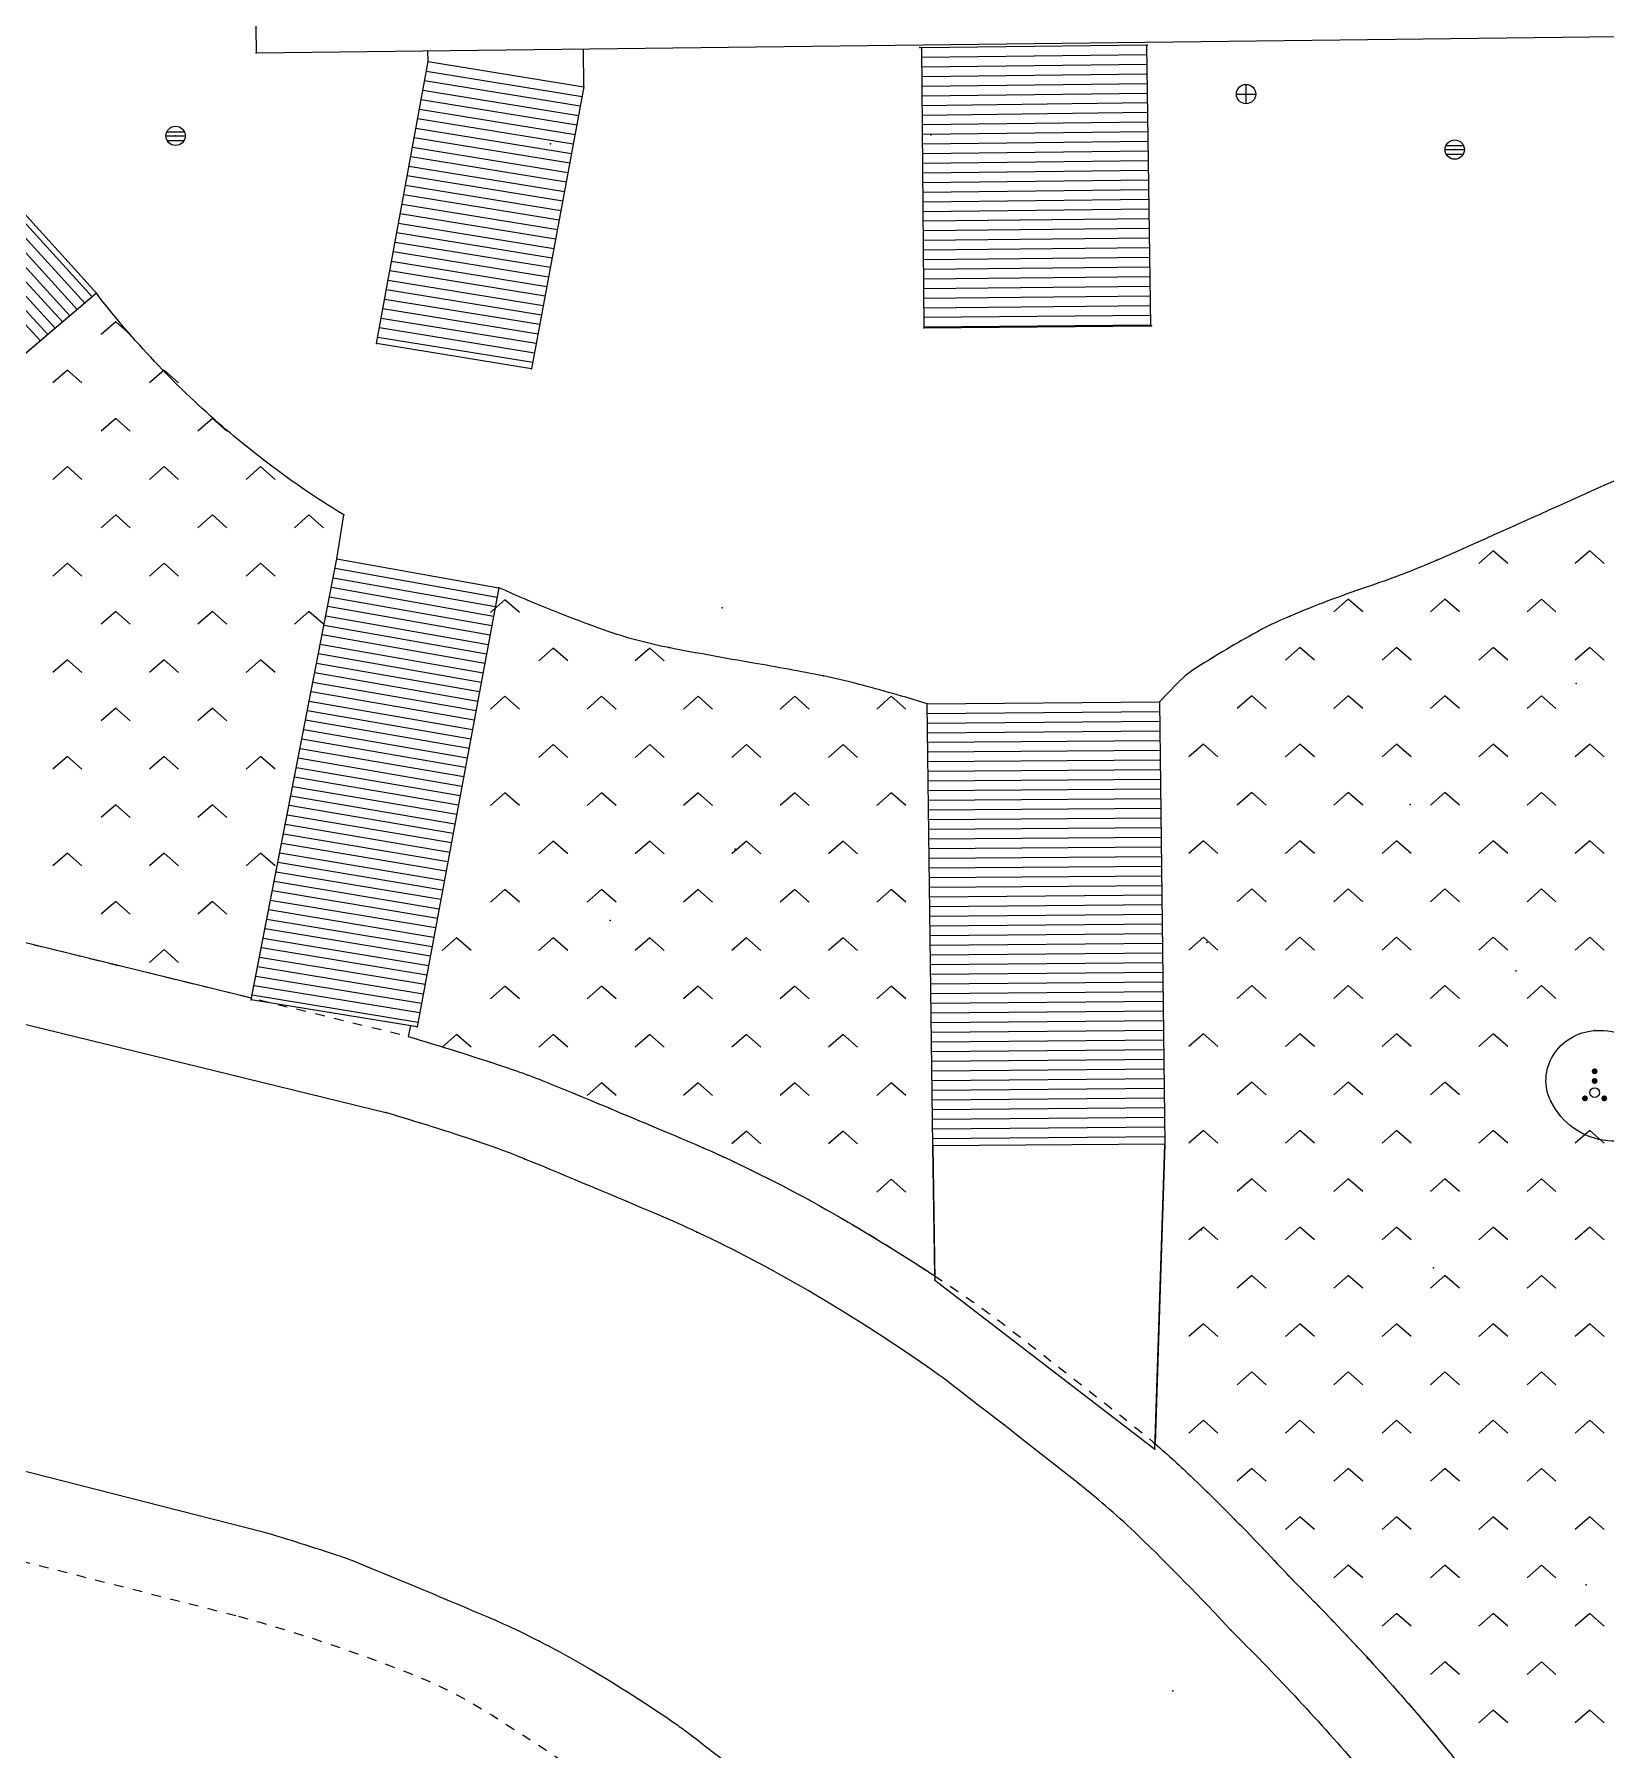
# Model space of a CAD drawing. Extents: x 940 to 1495, y 832 to 1212.
# Drawn here: x 1288 to 1369.3, y 997.2 to 1086 of the extents above; entities that cross this region are included whole.
import ezdxf

# ---------------------------------------------------------------- set-up
doc = ezdxf.new("R2010")
doc.units = 0
doc.header["$LTSCALE"] = 0.5
doc.header["$PDSIZE"] = 0.2
doc.linetypes.add('X6', pattern=[2, 1, -1])
doc.layers.get('0').update_dxf_attribs({"linetype": 'CONTINUOUS'})
doc.layers.add('ASSIST', color=7, linetype='CONTINUOUS', plot=False)
for name, color, linetype in [('COMPONENT', 4, 'CONTINUOUS'), ('DLSS', 4, 'CONTINUOUS'), ('JMD', 6, 'CONTINUOUS'), ('SXSS', 5, 'CONTINUOUS'), ('ZBTZ', 3, 'CONTINUOUS'), ('ZDH', 1, 'CONTINUOUS')]:
    doc.layers.add(name, color=color, linetype=linetype)
doc.linetypes.add('1161', pattern='A,0,[149,AAA.SHX,S=0.15,R=0,X=0,Y=0],-1.6', length=1.6)

# ---------------------------------------------------------------- blocks, each defined once
blk = doc.blocks.new('gcbj0103')
for p, q in [((-1, 0), (1, 0)), ((-0.9, 0.43), (0.9, 0.43)), ((-0.88, -0.47), (0.88, -0.47))]:
    blk.add_line(p, q)
blk.add_circle((0, 0), 1)
blk = doc.blocks.new('gcbj0102')
for p, q in [((-1, 0), (1, 0)), ((0, -1), (0, 1))]:
    blk.add_line(p, q)
blk.add_circle((0, 0), 1)
blk = doc.blocks.new('gc160')
at = {"const_width": 0.3}
for points in [[(-0.15, 2.2, 1), (0.15, 2.2, 1)], [(-0.15, 1.2, 1), (0.15, 1.2, 1)], [(-1.15, -0.6, 1), (-0.85, -0.6, 1)], [(0.85, -0.6, 1), (1.15, -0.6, 1)]]:
    blk.add_lwpolyline(points, format="xyb", close=True, dxfattribs=at)
blk.add_circle((0, 0), 0.5)
blk = doc.blocks.new('gc211')
for p, q in [((0, 0), (-1.5, -1.32)), ((1.5, -1.32), (0, 0))]:
    blk.add_line(p, q)

msp = doc.modelspace()

# ---------------------------------------------------------------- linework, layer by layer
at = {"layer": 'ASSIST', "linetype": 'Continuous', "flags": 128}
for points in [[(1345.762, 1070.9), (1345.557, 1085.436), (1333.89, 1085.286), (1334.025, 1070.791)], [(1305.694, 1069.983), (1308.359, 1084.582), (1316.42, 1083.27), (1313.713, 1068.679)], [(1291.191, 1072.588), (1262.011, 1047.789), (1255.543, 1053.487), (1285.443, 1078.947)], [(1299.208, 1036.017), (1303.64, 1058.845), (1312.022, 1057.348), (1307.794, 1034.615)], [(1334.476, 1028.45), (1334.191, 1051.344), (1346.223, 1051.441), (1346.483, 1028.547)]]:
    msp.add_lwpolyline(points, close=True, dxfattribs=at)
at = {"layer": 'DLSS', "linetype": 'X6', "flags": 128}
for points in [[(1274.357, 1042.199), (1307.146, 1034.174)], [(1269.813, 1011.421), (1298.625, 1004.093)]]:
    msp.add_lwpolyline(points, dxfattribs=at)
for points in [[(1307.335, 1034.118, -0.008647), (1312.263, 1032.565, -0.016915), (1314.932, 1031.572, -0.002751), (1321.915, 1028.654, -0.009621), (1324.023, 1027.712, -0.022405), (1330.1, 1024.513, -0.019846), (1336.556, 1020.384, -0.012212), (1338.24, 1019.148, -0.002864), (1344.621, 1014.162, -0.024552), (1347.945, 1011.258, -0.014324), (1352.918, 1006.18, -0.014324)], [(1352.791, 1006.305, -0.019154), (1359.492, 999.133, -0.026107), (1364.036, 993.291, -0.002437), (1366.701, 989.427, 0.005847), (1367.758, 987.916, 0.013063), (1370.619, 984.142, 0.015681), (1373.128, 981.199, 0.046552), (1374.464, 979.979, 0.036869), (1376.681, 978.546, 0.043904), (1377.311, 978.27, 0.014235), (1381.231, 977.075, 0.060989), (1383.426, 976.753, 0.043174), (1387.246, 976.992, 0.043174)], [(1298.54, 1004.116, -0.027113), (1307.452, 1001.138, -0.047867), (1311.673, 998.981, -0.008963), (1320.307, 993.25, -0.014737), (1325.252, 989.619, -0.028527), (1326.606, 988.431, -0.013099), (1329.948, 984.969, -0.013099)]]:
    msp.add_lwpolyline(points, format="xyb", dxfattribs=at)
at = {"layer": 'JMD', "linetype": 'Continuous'}
for p, q in [((1345.557, 1085.436), (1333.89, 1085.286)), ((1333.89, 1085.286), (1334.025, 1070.791)), ((1345.762, 1070.9), (1345.557, 1085.436)), ((1305.694, 1069.983), (1308.359, 1084.582)), ((1308.359, 1084.582), (1316.42, 1083.27)), ((1345.564, 1084.936), (1333.895, 1084.787)), ((1345.571, 1084.436), (1333.899, 1084.289)), ((1308.179, 1083.598), (1316.238, 1082.287)), ((1308.269, 1084.09), (1316.329, 1082.778)), ((1316.42, 1083.27), (1313.713, 1068.679)), ((1345.578, 1083.936), (1333.904, 1083.79)), ((1345.585, 1083.436), (1333.909, 1083.292)), ((1308, 1082.615), (1316.055, 1081.304)), ((1308.09, 1083.106), (1316.146, 1081.795)), ((1345.592, 1082.936), (1333.913, 1082.793)), ((1345.599, 1082.436), (1333.918, 1082.295)), ((1307.82, 1081.631), (1315.873, 1080.32)), ((1307.91, 1082.123), (1315.964, 1080.812)), ((1345.606, 1081.936), (1333.923, 1081.796)), ((1307.641, 1080.647), (1315.69, 1079.337)), ((1307.73, 1081.139), (1315.782, 1079.829)), ((1345.613, 1081.436), (1333.927, 1081.298)), ((1345.62, 1080.936), (1333.932, 1080.799)), ((1307.551, 1080.155), (1315.599, 1078.846)), ((1345.628, 1080.436), (1333.936, 1080.301)), ((1345.635, 1079.937), (1333.941, 1079.802)), ((1307.371, 1079.171), (1315.417, 1077.862)), ((1307.461, 1079.663), (1315.508, 1078.354)), ((1345.642, 1079.437), (1333.946, 1079.304)), ((1345.649, 1078.937), (1333.95, 1078.805)), ((1290.205, 1071.75), (1284.432, 1078.086)), ((1290.586, 1072.074), (1284.823, 1078.419)), ((1290.967, 1072.397), (1285.213, 1078.751)), ((1307.192, 1078.188), (1315.234, 1076.879)), ((1307.282, 1078.68), (1315.326, 1077.371)), ((1345.656, 1078.437), (1333.955, 1078.306)), ((1345.663, 1077.937), (1333.96, 1077.808)), ((1289.062, 1070.778), (1283.261, 1077.089)), ((1289.443, 1071.102), (1283.652, 1077.422)), ((1289.824, 1071.426), (1284.042, 1077.754)), ((1307.012, 1077.204), (1315.052, 1075.896)), ((1307.102, 1077.696), (1315.143, 1076.388)), ((1345.67, 1077.437), (1333.964, 1077.309)), ((1288.3, 1070.131), (1282.48, 1076.424)), ((1288.681, 1070.455), (1282.871, 1076.757)), ((1306.833, 1076.22), (1314.87, 1074.913)), ((1306.922, 1076.712), (1314.961, 1075.404)), ((1345.677, 1076.937), (1333.969, 1076.811)), ((1345.684, 1076.437), (1333.974, 1076.312)), ((1306.743, 1075.728), (1314.778, 1074.421)), ((1345.691, 1075.937), (1333.978, 1075.814)), ((1345.698, 1075.437), (1333.983, 1075.315)), ((1306.563, 1074.745), (1314.596, 1073.438)), ((1306.653, 1075.236), (1314.687, 1073.93)), ((1345.705, 1074.937), (1333.988, 1074.817)), ((1345.712, 1074.437), (1333.992, 1074.318)), ((1306.384, 1073.761), (1314.413, 1072.455)), ((1306.473, 1074.253), (1314.505, 1072.946)), ((1345.719, 1073.937), (1333.997, 1073.82)), ((1291.191, 1072.588), (1262.011, 1047.789)), ((1306.204, 1072.777), (1314.231, 1071.472)), ((1306.294, 1073.269), (1314.322, 1071.963)), ((1345.726, 1073.437), (1334.001, 1073.321)), ((1345.733, 1072.937), (1334.006, 1072.822)), ((1306.024, 1071.793), (1314.049, 1070.488)), ((1306.114, 1072.285), (1314.14, 1070.98)), ((1345.74, 1072.437), (1334.011, 1072.324)), ((1345.747, 1071.937), (1334.015, 1071.825)), ((1305.845, 1070.81), (1313.866, 1069.505)), ((1305.935, 1071.301), (1313.957, 1069.997)), ((1345.754, 1071.437), (1334.02, 1071.327)), ((1345.761, 1070.937), (1334.025, 1070.828)), ((1305.755, 1070.318), (1313.775, 1069.014)), ((1299.208, 1036.017), (1303.64, 1058.845)), ((1303.64, 1058.845), (1312.022, 1057.348)), ((1303.449, 1057.863), (1311.84, 1056.37)), ((1303.545, 1058.354), (1311.931, 1056.859)), ((1303.259, 1056.882), (1311.658, 1055.393)), ((1303.354, 1057.372), (1311.749, 1055.882)), ((1312.022, 1057.348), (1307.794, 1034.615)), ((1303.068, 1055.9), (1311.477, 1054.415)), ((1303.164, 1056.391), (1311.567, 1054.904)), ((1302.878, 1054.918), (1311.295, 1053.438)), ((1302.973, 1055.409), (1311.386, 1053.926)), ((1302.687, 1053.937), (1311.113, 1052.46)), ((1302.782, 1054.427), (1311.204, 1052.949)), ((1302.592, 1053.446), (1311.022, 1051.971)), ((1302.401, 1052.464), (1310.84, 1050.994)), ((1302.496, 1052.955), (1310.931, 1051.482)), ((1302.211, 1051.482), (1310.658, 1050.016)), ((1302.306, 1051.973), (1310.749, 1050.505)), ((1334.191, 1051.344), (1346.223, 1051.441)), ((1334.476, 1028.45), (1334.191, 1051.344)), ((1346.223, 1051.441), (1346.483, 1028.547)), ((1302.02, 1050.501), (1310.477, 1049.039)), ((1302.115, 1050.992), (1310.567, 1049.527)), ((1334.197, 1050.844), (1346.229, 1050.941)), ((1334.203, 1050.344), (1346.234, 1050.441)), ((1301.829, 1049.519), (1310.295, 1048.061)), ((1301.925, 1050.01), (1310.386, 1048.55)), ((1334.21, 1049.844), (1346.24, 1049.941)), ((1301.734, 1049.028), (1310.204, 1047.572)), ((1334.216, 1049.344), (1346.246, 1049.441)), ((1334.222, 1048.844), (1346.251, 1048.941)), ((1301.544, 1048.047), (1310.022, 1046.595)), ((1301.639, 1048.537), (1310.113, 1047.083)), ((1334.228, 1048.344), (1346.257, 1048.441)), ((1334.235, 1047.844), (1346.263, 1047.941)), ((1301.353, 1047.065), (1309.84, 1045.617)), ((1301.448, 1047.556), (1309.931, 1046.106)), ((1334.241, 1047.344), (1346.268, 1047.441)), ((1334.247, 1046.844), (1346.274, 1046.941)), ((1301.162, 1046.083), (1309.658, 1044.639)), ((1301.258, 1046.574), (1309.749, 1045.128)), ((1334.253, 1046.344), (1346.28, 1046.441)), ((1334.259, 1045.844), (1346.285, 1045.941)), ((1300.972, 1045.102), (1309.477, 1043.662)), ((1301.067, 1045.592), (1309.567, 1044.151)), ((1334.266, 1045.344), (1346.291, 1045.441)), ((1300.876, 1044.611), (1309.386, 1043.173)), ((1334.272, 1044.845), (1346.297, 1044.942)), ((1334.278, 1044.345), (1346.302, 1044.442)), ((1300.686, 1043.629), (1309.204, 1042.195)), ((1300.781, 1044.12), (1309.295, 1042.684)), ((1334.284, 1043.845), (1346.308, 1043.942)), ((1334.291, 1043.345), (1346.314, 1043.442)), ((1300.495, 1042.647), (1309.022, 1041.218)), ((1300.591, 1043.138), (1309.113, 1041.707)), ((1334.297, 1042.845), (1346.32, 1042.942)), ((1334.303, 1042.345), (1346.325, 1042.442)), ((1300.305, 1041.666), (1308.84, 1040.24)), ((1300.4, 1042.157), (1308.931, 1040.729)), ((1334.309, 1041.845), (1346.331, 1041.942)), ((1300.114, 1040.684), (1308.658, 1039.263)), ((1300.209, 1041.175), (1308.749, 1039.751)), ((1334.315, 1041.345), (1346.337, 1041.442)), ((1334.322, 1040.845), (1346.342, 1040.942)), ((1300.019, 1040.193), (1308.567, 1038.774)), ((1334.328, 1040.345), (1346.348, 1040.442)), ((1334.334, 1039.845), (1346.354, 1039.942)), ((1299.828, 1039.212), (1308.386, 1037.796)), ((1299.924, 1039.702), (1308.477, 1038.285)), ((1334.34, 1039.345), (1346.359, 1039.442)), ((1334.347, 1038.845), (1346.365, 1038.942)), ((1299.638, 1038.23), (1308.204, 1036.819)), ((1299.733, 1038.721), (1308.295, 1037.308)), ((1334.353, 1038.345), (1346.371, 1038.442)), ((1299.447, 1037.248), (1308.022, 1035.841)), ((1299.542, 1037.739), (1308.113, 1036.33)), ((1334.359, 1037.845), (1346.376, 1037.942)), ((1334.365, 1037.345), (1346.382, 1037.442)), ((1299.256, 1036.267), (1307.84, 1034.864)), ((1299.352, 1036.757), (1307.931, 1035.352)), ((1334.371, 1036.845), (1346.388, 1036.942)), ((1334.378, 1036.345), (1346.393, 1036.442)), ((1334.384, 1035.845), (1346.399, 1035.942)), ((1334.39, 1035.345), (1346.405, 1035.442)), ((1334.396, 1034.845), (1346.41, 1034.942)), ((1334.403, 1034.345), (1346.416, 1034.442)), ((1334.409, 1033.845), (1346.422, 1033.942)), ((1334.415, 1033.345), (1346.427, 1033.442)), ((1334.421, 1032.845), (1346.433, 1032.942)), ((1334.428, 1032.345), (1346.439, 1032.442)), ((1334.434, 1031.846), (1346.444, 1031.943)), ((1334.44, 1031.346), (1346.45, 1031.443)), ((1334.446, 1030.846), (1346.456, 1030.943)), ((1334.452, 1030.346), (1346.461, 1030.443)), ((1334.459, 1029.846), (1346.467, 1029.943)), ((1334.465, 1029.346), (1346.473, 1029.443)), ((1334.471, 1028.846), (1346.479, 1028.943))]:
    msp.add_line(p, q, dxfattribs=at)
at = {"layer": 'JMD', "linetype": 'Continuous', "flags": 128}
for points in [[(1298.439, 1165.505), (1299.459, 1085.039), (1379.986, 1086.001), (1378.968, 1166.442)], [(1334.476, 1028.45), (1334.582, 1021.51), (1345.976, 1012.75), (1346.483, 1028.547)]]:
    msp.add_lwpolyline(points, close=True, dxfattribs=at)
for points in [[(1308.359, 1084.582), (1308.352, 1085.145)], [(1316.42, 1083.27), (1316.396, 1085.241)]]:
    msp.add_lwpolyline(points, dxfattribs=at)
at = {"layer": 'SXSS', "linetype": 'Continuous'}
for p, q in [((1273.379, 1038.205, 8.553), (1306.168, 1030.18, 8.537)), ((1270.935, 1015.831, 8.57), (1299.747, 1008.503, 10.489))]:
    msp.add_line(p, q, dxfattribs=at)
at = {"layer": 'SXSS', "linetype": 'Continuous', "flags": 128}
for points in [[(1349.902, 1003.391, 0.014324), (1345.094, 1008.301, 0.024552), (1342.073, 1010.94, 0.002864), (1335.729, 1015.897, 0.012212), (1334.207, 1017.014, 0.019846), (1328.026, 1020.967, 0.022405), (1322.274, 1023.995, 0.009621), (1320.311, 1024.873, 0.002751), (1313.369, 1027.773, 0.016915), (1310.961, 1028.67, 0.008647), (1306.168, 1030.18)], [(1299.747, 1008.503, -0.008647), (1303.794, 1007.228, -0.016915), (1304.769, 1006.865, -0.002751), (1311.481, 1004.061, -0.009621), (1312.65, 1003.538, -0.022405), (1316.61, 1001.453, -0.019846), (1321.28, 998.467, -0.012212), (1321.912, 998.003, -0.002864), (1328.051, 993.205, -0.024552), (1329.401, 992.026, -0.014324), (1333.303, 988.042, 0.008647)], [(1349.902, 1003.391, -0.019154), (1356.389, 996.449, -0.026107), (1360.669, 990.944, -0.002437), (1363.312, 987.113, 0.005847), (1364.424, 985.524, 0.013063), (1367.414, 981.579, 0.015681), (1370.09, 978.44, 0.046552), (1371.989, 976.705, 0.036869), (1374.714, 974.944, 0.043904), (1376.003, 974.38, 0.014235), (1380.146, 973.117, 0.060989), (1383.328, 972.65, 0.043174), (1387.854, 972.933)]]:
    msp.add_lwpolyline(points, format="xyb", dxfattribs=at)
at = {"layer": 'ZBTZ', "linetype": 'Continuous', "flags": 128}
for points in [[(1303.64, 1058.845), (1303.999, 1061.112, -0.021227), (1300.667, 1063.343, -0.021227), (1297.537, 1065.848, -0.024539), (1294.199, 1069.062, -0.024539), (1291.191, 1072.588), (1262.392, 1048.113), (1262.193, 1047.943, 0.059731), (1266.379, 1045.247, 0.045052), (1274.488, 1042.167), (1299.227, 1036.113)], [(1334.191, 1051.344, 0.008115), (1330.624, 1052.359, 0.016248), (1328.819, 1052.779, 0.006842), (1325.195, 1053.447, -0.005667), (1320.817, 1054.244, -0.037001), (1317.538, 1055.135, -0.021131), (1312.022, 1057.348), (1307.794, 1034.615), (1307.446, 1034.672), (1307.335, 1034.118, -0.008647), (1312.263, 1032.565, -0.016915), (1314.932, 1031.572, -0.002751), (1321.915, 1028.654, -0.009621), (1324.023, 1027.712, -0.022405), (1330.1, 1024.513, -0.013658), (1334.579, 1021.726), (1334.476, 1028.45)]]:
    msp.add_lwpolyline(points, format="xyb", close=True, dxfattribs=at)
msp.add_lwpolyline([(1372.975, 1064.441, -0.012118), (1369.218, 1062.637, -0.000579), (1361.624, 1059.226, -0.004212), (1360.575, 1058.767, -0.019754), (1356.913, 1057.369, 0.018381), (1352.974, 1055.878, 0.027165), (1351.047, 1054.94, 0.016149), (1347.956, 1053.089, 0.047132), (1347.423, 1052.67, 0.018542), (1346.223, 1051.441), (1346.483, 1028.547), (1345.985, 1013.039, -0.014722), (1347.945, 1011.258, -0.014324), (1352.918, 1006.18, -0.018806), (1359.492, 999.133, -0.026107), (1364.036, 993.291, -0.002437), (1366.701, 989.427, 0.005847), (1367.758, 987.916, 0.013063), (1370.619, 984.142, 0.015681)], format="xyb", dxfattribs=at)
at = {"layer": 'ZBTZ', "linetype": '1161', "flags": 128}
msp.add_lwpolyline([(1368.73, 1034.422, -0.242631), (1371.914, 1033.033, -0.303359), (1372.184, 1030.181, -0.303359), (1369.417, 1028.716, -0.258361), (1366.469, 1030.766, -0.258361), (1366.583, 1033.133, -0.242631)], format="xyb", close=True, dxfattribs=at)
at = {"layer": 'ZDH', "linetype": 'Continuous'}
for p in [(1299.459, 1085.039, 12.142), (1299.459, 1085.039, 12.142), (1333.802, 1085.308, 16.953), (1333.802, 1085.308, 16.953), (1333.89, 1085.286, 16.965), (1333.89, 1085.286, 16.965), (1345.557, 1085.436, 16.966), (1345.557, 1085.436, 16.966), (1345.576, 1085.434, 16.957), (1345.576, 1085.434, 16.957), (1308.359, 1084.582, 17.243), (1308.359, 1084.582, 17.243), (1316.42, 1083.27, 17.239), (1316.42, 1083.27, 17.239), (1350.694, 1082.898, 11.938), (1350.694, 1082.898, 11.938), (1295.291, 1080.736, 11.822), (1295.291, 1080.736, 11.822), (1334.378, 1080.782, 11.761), (1334.378, 1080.782, 11.761), (1314.695, 1080.32, 11.788), (1314.695, 1080.32, 11.788), (1361.495, 1080.021, 11.817), (1361.495, 1080.021, 11.817), (1291.191, 1072.588, 11.797), (1291.191, 1072.588, 11.797), (1345.762, 1070.9, 11.721), (1345.762, 1070.9, 11.721), (1345.8, 1070.898, 11.707), (1345.8, 1070.898, 11.707), (1305.694, 1069.983, 11.747), (1305.694, 1069.983, 11.747), (1334.019, 1070.792, 11.697), (1334.019, 1070.792, 11.697), (1334.025, 1070.791, 11.704), (1334.025, 1070.791, 11.704), (1313.713, 1068.679, 11.749), (1313.713, 1068.679, 11.749), (1297.537, 1065.848, 11.753), (1297.537, 1065.848, 11.753), (1369.218, 1062.637, 11.666), (1369.218, 1062.637, 11.666), (1303.999, 1061.112, 11.707), (1303.999, 1061.112, 11.707), (1303.64, 1058.845, 11.711), (1303.64, 1058.845, 11.711), (1360.575, 1058.767, 11.679), (1360.575, 1058.767, 11.679), (1312.022, 1057.348, 11.733), (1312.022, 1057.348, 11.733), (1323.588, 1056.304, 11.727), (1323.588, 1056.304, 11.727), (1352.974, 1055.878, 11.651), (1352.974, 1055.878, 11.651), (1320.817, 1054.244, 11.702), (1320.817, 1054.244, 11.702), (1347.956, 1053.089, 11.615), (1347.956, 1053.089, 11.615), (1328.819, 1052.779, 11.688), (1328.819, 1052.779, 11.688), (1367.777, 1052.389, 11.37), (1367.777, 1052.389, 11.37), (1334.191, 1051.344, 11.493), (1334.191, 1051.344, 11.493), (1346.223, 1051.441, 11.523), (1346.223, 1051.441, 11.523), (1359.194, 1046.132, 11.04), (1359.194, 1046.132, 11.04), (1324.258, 1043.81, 10.475), (1324.258, 1043.81, 10.475), (1317.785, 1040.13, 9.815), (1317.785, 1040.13, 9.815), (1348.667, 1038.991, 10.77), (1348.667, 1038.991, 10.77), (1364.653, 1037.519, 10.537), (1364.653, 1037.519, 10.537), (1299.208, 1036.017, 8.618), (1299.208, 1036.017, 8.618), (1307.794, 1034.615, 8.696), (1307.794, 1034.615, 8.696), (1368.73, 1034.422, 10.212), (1368.73, 1034.422, 10.212), (1306.168, 1030.18, 8.537), (1306.168, 1030.18, 8.537), (1366.469, 1030.766, 10.435), (1366.469, 1030.766, 10.435), (1334.476, 1028.45, 8.938), (1334.476, 1028.45, 8.938), (1346.483, 1028.547, 8.958), (1346.483, 1028.547, 8.958), (1313.369, 1027.773, 8.547), (1313.369, 1027.773, 8.547), (1322.274, 1023.995, 8.558), (1322.274, 1023.995, 8.558), (1348.382, 1024.118, 9.872), (1348.382, 1024.118, 9.872), (1360.392, 1022.145, 10.305), (1360.392, 1022.145, 10.305), (1334.582, 1021.51, 8.595), (1334.582, 1021.51, 8.595), (1334.207, 1017.014, 8.441), (1334.207, 1017.014, 8.441), (1345.976, 1012.75, 8.517), (1345.976, 1012.75, 8.517), (1342.073, 1010.94, 8.511), (1342.073, 1010.94, 8.511), (1368.293, 1005.739, 9.808), (1368.293, 1005.739, 9.808), (1349.902, 1003.391, 8.528), (1349.902, 1003.391, 8.528), (1314.121, 1002.816, 8.527), (1314.121, 1002.816, 8.527), (1346.896, 1000.241, 8.227), (1346.896, 1000.241, 8.227)]:
    msp.add_point(p, dxfattribs=at)

# ---------------------------------------------------------------- block references
at = {"layer": 'COMPONENT', "linetype": 'Continuous', "xscale": 0.5, "yscale": 0.5}
for name, p in [('gcbj0102', (1350.694, 1082.898, 9.436)), ('gcbj0103', (1295.291, 1080.736, 9.424)), ('gcbj0103', (1361.495, 1080.021, 9.424))]:
    msp.add_blockref(name, p, dxfattribs=at)
at = {"layer": 'ZBTZ', "linetype": 'Continuous', "xscale": 0.5, "yscale": 0.5}
for name, p in [('gc211', (1292.193, 1071.113)), ('gc211', (1289.693, 1068.613)), ('gc211', (1294.693, 1068.613)), ('gc211', (1292.193, 1066.113)), ('gc211', (1297.193, 1066.113)), ('gc211', (1289.693, 1063.613)), ('gc211', (1294.693, 1063.613)), ('gc211', (1299.693, 1063.613)), ('gc211', (1292.193, 1061.113)), ('gc211', (1297.193, 1061.113)), ('gc211', (1302.193, 1061.113)), ('gc211', (1289.693, 1058.613)), ('gc211', (1294.693, 1058.613)), ('gc211', (1299.693, 1058.613)), ('gc211', (1363.485, 1059.253)), ('gc211', (1368.485, 1059.253)), ('gc211', (1312.335, 1056.726)), ('gc211', (1355.985, 1056.753)), ('gc211', (1360.985, 1056.753)), ('gc211', (1365.985, 1056.753)), ('gc211', (1292.193, 1056.113)), ('gc211', (1297.193, 1056.113)), ('gc211', (1302.193, 1056.113)), ('gc211', (1314.835, 1054.226)), ('gc211', (1319.835, 1054.226)), ('gc211', (1353.485, 1054.253)), ('gc211', (1358.485, 1054.253)), ('gc211', (1363.485, 1054.253)), ('gc211', (1368.485, 1054.253)), ('gc211', (1289.693, 1053.613)), ('gc211', (1294.693, 1053.613)), ('gc211', (1299.693, 1053.613)), ('gc211', (1312.335, 1051.726)), ('gc211', (1317.335, 1051.726)), ('gc211', (1322.335, 1051.726)), ('gc211', (1327.335, 1051.726)), ('gc211', (1332.335, 1051.726)), ('gc211', (1350.985, 1051.753)), ('gc211', (1355.985, 1051.753)), ('gc211', (1360.985, 1051.753)), ('gc211', (1365.985, 1051.753)), ('gc211', (1292.193, 1051.113)), ('gc211', (1297.193, 1051.113)), ('gc211', (1289.693, 1048.613)), ('gc211', (1294.693, 1048.613)), ('gc211', (1299.693, 1048.613)), ('gc211', (1314.835, 1049.226)), ('gc211', (1319.835, 1049.226)), ('gc211', (1324.835, 1049.226)), ('gc211', (1329.835, 1049.226)), ('gc211', (1348.485, 1049.253)), ('gc211', (1353.485, 1049.253)), ('gc211', (1358.485, 1049.253)), ('gc211', (1363.485, 1049.253)), ('gc211', (1368.485, 1049.253)), ('gc211', (1292.193, 1046.113)), ('gc211', (1297.193, 1046.113)), ('gc211', (1312.335, 1046.726)), ('gc211', (1317.335, 1046.726)), ('gc211', (1322.335, 1046.726)), ('gc211', (1327.335, 1046.726)), ('gc211', (1332.335, 1046.726)), ('gc211', (1350.985, 1046.753)), ('gc211', (1355.985, 1046.753)), ('gc211', (1360.985, 1046.753)), ('gc211', (1365.985, 1046.753)), ('gc211', (1314.835, 1044.226)), ('gc211', (1319.835, 1044.226)), ('gc211', (1324.835, 1044.226)), ('gc211', (1329.835, 1044.226)), ('gc211', (1348.485, 1044.253)), ('gc211', (1353.485, 1044.253)), ('gc211', (1358.485, 1044.253)), ('gc211', (1363.485, 1044.253)), ('gc211', (1368.485, 1044.253)), ('gc211', (1289.693, 1043.613)), ('gc211', (1294.693, 1043.613)), ('gc211', (1299.693, 1043.613)), ('gc211', (1312.335, 1041.726)), ('gc211', (1317.335, 1041.726)), ('gc211', (1322.335, 1041.726)), ('gc211', (1327.335, 1041.726)), ('gc211', (1332.335, 1041.726)), ('gc211', (1350.985, 1041.753)), ('gc211', (1355.985, 1041.753)), ('gc211', (1360.985, 1041.753)), ('gc211', (1365.985, 1041.753)), ('gc211', (1292.193, 1041.113)), ('gc211', (1297.193, 1041.113)), ('gc211', (1309.835, 1039.226)), ('gc211', (1314.835, 1039.226)), ('gc211', (1319.835, 1039.226)), ('gc211', (1324.835, 1039.226)), ('gc211', (1329.835, 1039.226)), ('gc211', (1348.485, 1039.253)), ('gc211', (1353.485, 1039.253)), ('gc211', (1358.485, 1039.253)), ('gc211', (1363.485, 1039.253)), ('gc211', (1368.485, 1039.253)), ('gc211', (1294.693, 1038.613)), ('gc211', (1312.335, 1036.726)), ('gc211', (1317.335, 1036.726)), ('gc211', (1322.335, 1036.726)), ('gc211', (1327.335, 1036.726)), ('gc211', (1332.335, 1036.726)), ('gc211', (1350.985, 1036.753)), ('gc211', (1355.985, 1036.753)), ('gc211', (1360.985, 1036.753)), ('gc211', (1365.985, 1036.753)), ('gc211', (1309.835, 1034.226)), ('gc211', (1314.835, 1034.226)), ('gc211', (1319.835, 1034.226)), ('gc211', (1324.835, 1034.226)), ('gc211', (1329.835, 1034.226)), ('gc211', (1348.485, 1034.253)), ('gc211', (1353.485, 1034.253)), ('gc211', (1358.485, 1034.253)), ('gc211', (1363.485, 1034.253)), ('gc211', (1350.985, 1031.753)), ('gc211', (1355.985, 1031.753)), ('gc211', (1360.985, 1031.753)), ('gc160', (1368.735, 1031.216)), ('gc211', (1317.335, 1031.726)), ('gc211', (1322.335, 1031.726)), ('gc211', (1327.335, 1031.726)), ('gc211', (1332.335, 1031.726)), ('gc211', (1324.835, 1029.226)), ('gc211', (1329.835, 1029.226)), ('gc211', (1348.485, 1029.253)), ('gc211', (1353.485, 1029.253)), ('gc211', (1358.485, 1029.253)), ('gc211', (1363.485, 1029.253)), ('gc211', (1368.485, 1029.253)), ('gc211', (1332.335, 1026.726)), ('gc211', (1350.985, 1026.753)), ('gc211', (1355.985, 1026.753)), ('gc211', (1360.985, 1026.753)), ('gc211', (1365.985, 1026.753)), ('gc211', (1348.485, 1024.253)), ('gc211', (1353.485, 1024.253)), ('gc211', (1358.485, 1024.253)), ('gc211', (1363.485, 1024.253)), ('gc211', (1368.485, 1024.253)), ('gc211', (1350.985, 1021.753)), ('gc211', (1355.985, 1021.753)), ('gc211', (1360.985, 1021.753)), ('gc211', (1365.985, 1021.753)), ('gc211', (1348.485, 1019.253)), ('gc211', (1353.485, 1019.253)), ('gc211', (1358.485, 1019.253)), ('gc211', (1363.485, 1019.253)), ('gc211', (1368.485, 1019.253)), ('gc211', (1350.985, 1016.753)), ('gc211', (1355.985, 1016.753)), ('gc211', (1360.985, 1016.753)), ('gc211', (1365.985, 1016.753)), ('gc211', (1348.485, 1014.253)), ('gc211', (1353.485, 1014.253)), ('gc211', (1358.485, 1014.253)), ('gc211', (1363.485, 1014.253)), ('gc211', (1368.485, 1014.253)), ('gc211', (1350.985, 1011.753)), ('gc211', (1355.985, 1011.753)), ('gc211', (1360.985, 1011.753)), ('gc211', (1365.985, 1011.753)), ('gc211', (1353.485, 1009.253)), ('gc211', (1358.485, 1009.253)), ('gc211', (1363.485, 1009.253)), ('gc211', (1368.485, 1009.253)), ('gc211', (1355.985, 1006.753)), ('gc211', (1360.985, 1006.753)), ('gc211', (1365.985, 1006.753)), ('gc211', (1358.485, 1004.253)), ('gc211', (1363.485, 1004.253)), ('gc211', (1368.485, 1004.253)), ('gc211', (1360.985, 1001.753)), ('gc211', (1365.985, 1001.753)), ('gc211', (1363.485, 999.253)), ('gc211', (1368.485, 999.253))]:
    msp.add_blockref(name, p, dxfattribs=at)

doc.saveas('drawing.dxf')
